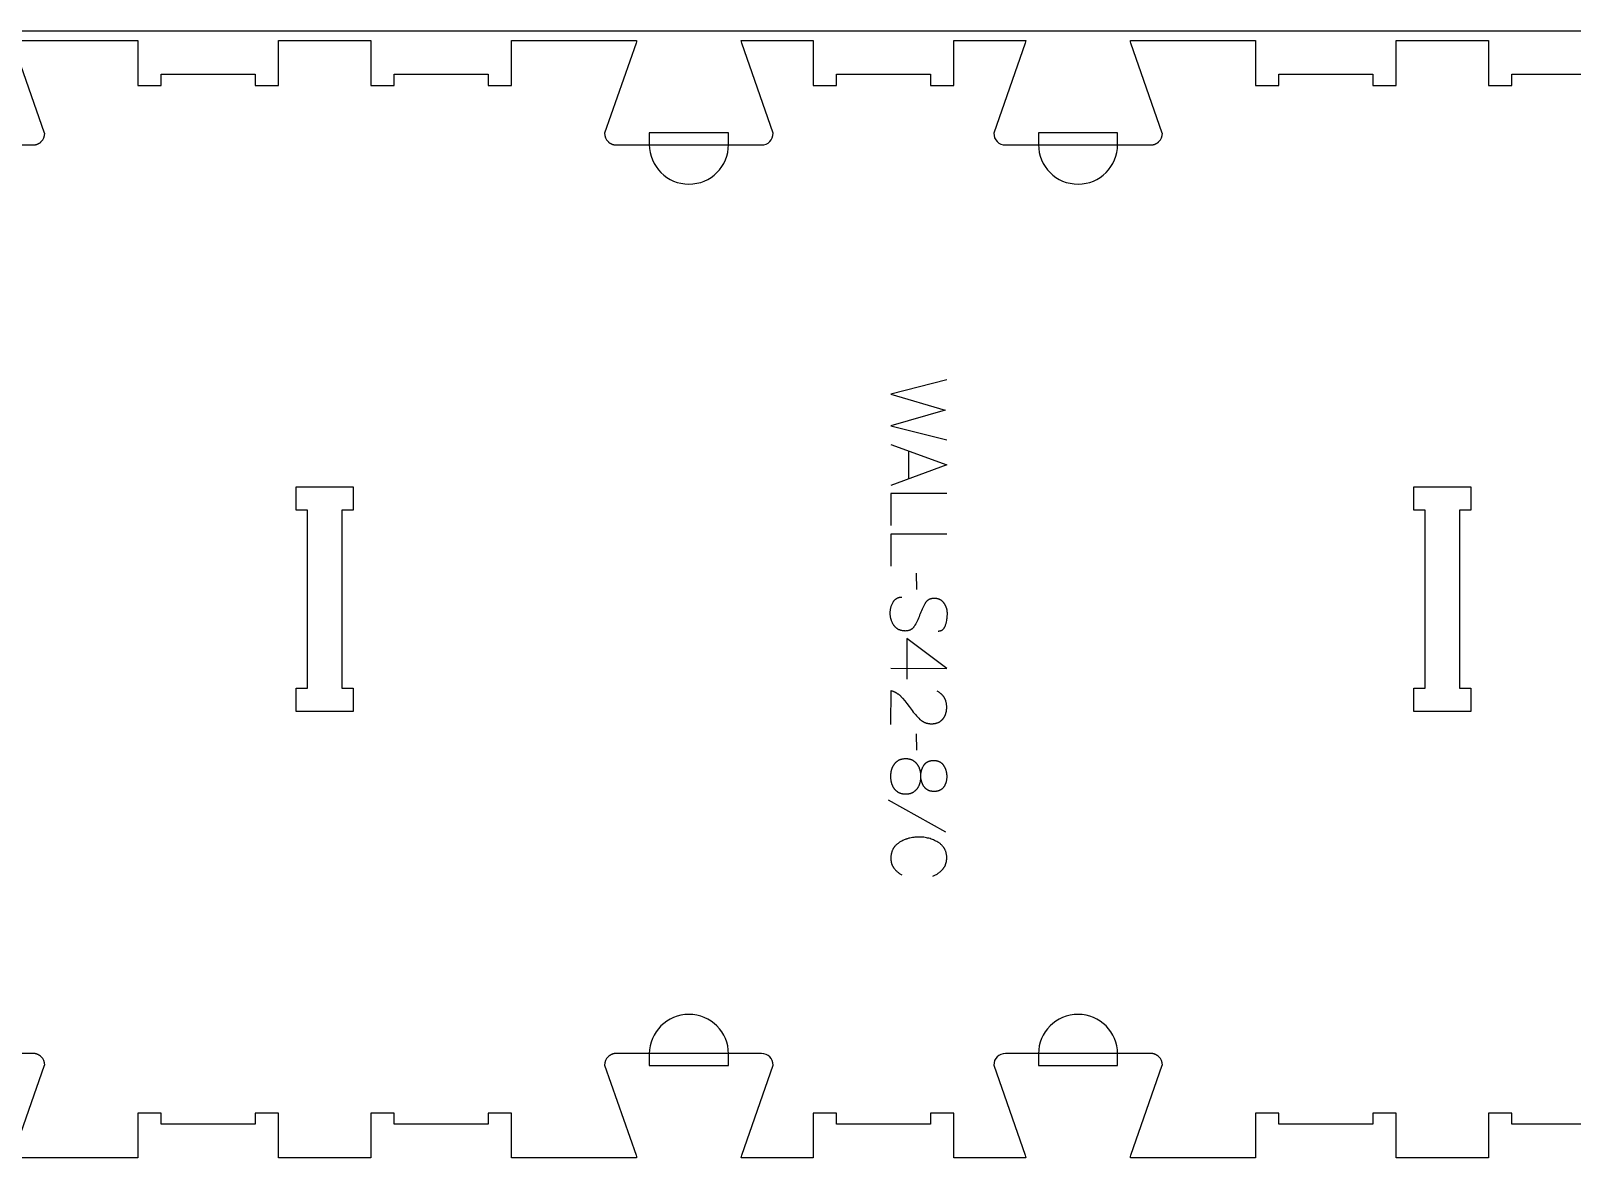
# Model space of a CAD drawing. Extents: x 2032 to 5216, y -19593 to -11999.
# Drawn here: x 2860 to 3688, y -13313 to -12703 of the extents above; entities that cross this region are included whole.
import ezdxf

# ---------------------------------------------------------------- set-up
doc = ezdxf.new("R2010")
doc.units = 0
for name, color, linetype in [('0_SHEET_SPRUCEPLY_2440X122', 1, 'CONTINUOUS'), ('1_ANYTOOL_1MMDEEP_LABELS_S', 2, 'CONTINUOUS'), ('3_ANYTOOL_CUTTHROUGH_INSID', 4, 'CONTINUOUS'), ('4_ANYTOOL_CUTTHROUGH_OUTSI', 5, 'CONTINUOUS'), ('5_ANYTOOL_HALF_MILL_9MM_IN', 3, 'CONTINUOUS')]:
    doc.layers.add(name, color=color, linetype=linetype)

msp = doc.modelspace()

# ---------------------------------------------------------------- linework, layer by layer
at = {"layer": '0_SHEET_SPRUCEPLY_2440X122'}
msp.add_lwpolyline([(4843.91, -12703.28), (4843.91, -13923.28), (2403.91, -13923.28), (2403.91, -12703.28)], close=True, dxfattribs=at)
at = {"layer": '1_ANYTOOL_1MMDEEP_LABELS_S'}
for points in [[(3352.16, -12890.6), (3322.16, -12898.31), (3351.26, -12906.75), (3322.16, -12915.24), (3352.16, -12922.74)], [(3322.16, -12925.31), (3352.16, -12936.2), (3322.16, -12947.25)], [(3331.71, -12928.78), (3331.71, -12943.7)], [(3352.16, -12951.54), (3322.16, -12951.54), (3322.16, -12968.64)], [(3352.16, -12973.35), (3322.16, -12973.35), (3322.16, -12990.45)], [(3336.04, -13003.1), (3335.96, -12994.31)], [(3347.57, -13025.34), (3347.76, -13025.34), (3347.85, -13025.33), (3347.94, -13025.33), (3348.03, -13025.32), (3348.12, -13025.31), (3348.21, -13025.3), (3348.3, -13025.29), (3348.39, -13025.27), (3348.47, -13025.26), (3348.56, -13025.24), (3348.64, -13025.22), (3348.72, -13025.2), (3348.8, -13025.18), (3348.88, -13025.16), (3348.96, -13025.13), (3349.04, -13025.11), (3349.12, -13025.08), (3349.19, -13025.05), (3349.27, -13025.02), (3349.34, -13024.99), (3349.42, -13024.95), (3349.49, -13024.92), (3349.56, -13024.88), (3349.63, -13024.84), (3349.7, -13024.8), (3349.77, -13024.76), (3349.83, -13024.71), (3349.9, -13024.67), (3349.96, -13024.62), (3350.03, -13024.57), (3350.09, -13024.52), (3350.15, -13024.47), (3350.21, -13024.41), (3350.27, -13024.36), (3350.33, -13024.3), (3350.39, -13024.24), (3350.44, -13024.18), (3350.5, -13024.12), (3350.55, -13024.06), (3350.61, -13023.99), (3350.66, -13023.93), (3350.71, -13023.86), (3350.76, -13023.79), (3350.81, -13023.72), (3350.86, -13023.65), (3350.91, -13023.57), (3350.95, -13023.5), (3351, -13023.42), (3351.04, -13023.34), (3351.09, -13023.26), (3351.13, -13023.17), (3351.21, -13023.01), (3351.29, -13022.83), (3351.36, -13022.65), (3351.43, -13022.46), (3351.5, -13022.26), (3351.56, -13022.06), (3351.78, -13021.25), (3351.97, -13020.45), (3352.13, -13019.67), (3352.26, -13018.89), (3352.32, -13018.51), (3352.37, -13018.14), (3352.41, -13017.77), (3352.44, -13017.4), (3352.47, -13017.03), (3352.49, -13016.67), (3352.5, -13016.31), (3352.5, -13015.95), (3352.5, -13015.76), (3352.49, -13015.57), (3352.48, -13015.37), (3352.47, -13015.18), (3352.46, -13014.99), (3352.44, -13014.8), (3352.41, -13014.62), (3352.39, -13014.43), (3352.36, -13014.24), (3352.32, -13014.06), (3352.28, -13013.88), (3352.24, -13013.7), (3352.2, -13013.52), (3352.15, -13013.34), (3352.1, -13013.16), (3352.04, -13012.99), (3351.99, -13012.81), (3351.92, -13012.64), (3351.86, -13012.47), (3351.79, -13012.29), (3351.72, -13012.12), (3351.64, -13011.96), (3351.56, -13011.79), (3351.48, -13011.62), (3351.39, -13011.46), (3351.3, -13011.29), (3351.2, -13011.13), (3351.11, -13010.97), (3351, -13010.81), (3350.9, -13010.65), (3350.79, -13010.5), (3350.68, -13010.34), (3350.56, -13010.19), (3350.44, -13010.04), (3350.32, -13009.9), (3350.2, -13009.76), (3350.07, -13009.62), (3349.94, -13009.49), (3349.81, -13009.37), (3349.67, -13009.25), (3349.53, -13009.14), (3349.39, -13009.03), (3349.24, -13008.92), (3349.09, -13008.82), (3348.94, -13008.73), (3348.79, -13008.64), (3348.63, -13008.56), (3348.47, -13008.48), (3348.3, -13008.4), (3348.13, -13008.33), (3347.96, -13008.26), (3347.79, -13008.2), (3347.61, -13008.15), (3347.43, -13008.1), (3347.25, -13008.05), (3347.07, -13008.01), (3346.88, -13007.97), (3346.69, -13007.94), (3346.49, -13007.91), (3346.29, -13007.89), (3346.09, -13007.88), (3345.89, -13007.86), (3345.68, -13007.86), (3345.47, -13007.85), (3345.26, -13007.86), (3345.04, -13007.86), (3344.84, -13007.88), (3344.63, -13007.9), (3344.43, -13007.92), (3344.24, -13007.95), (3344.04, -13007.99), (3343.85, -13008.03), (3343.67, -13008.08), (3343.49, -13008.13), (3343.31, -13008.19), (3343.13, -13008.25), (3343.05, -13008.29), (3342.96, -13008.32), (3342.88, -13008.36), (3342.79, -13008.4), (3342.71, -13008.43), (3342.63, -13008.48), (3342.55, -13008.52), (3342.47, -13008.56), (3342.39, -13008.61), (3342.32, -13008.65), (3342.24, -13008.7), (3342.16, -13008.75), (3342.09, -13008.8), (3342.01, -13008.85), (3341.94, -13008.9), (3341.87, -13008.96), (3341.8, -13009.01), (3341.73, -13009.07), (3341.66, -13009.13), (3341.59, -13009.19), (3341.52, -13009.25), (3341.46, -13009.31), (3341.39, -13009.38), (3341.32, -13009.44), (3341.2, -13009.58), (3341.08, -13009.72), (3340.96, -13009.87), (3340.84, -13010.02), (3340.73, -13010.18), (3340.62, -13010.34), (3340.52, -13010.51), (3340.41, -13010.68), (3340.02, -13011.4), (3339.64, -13012.13), (3339.28, -13012.88), (3338.92, -13013.64), (3338.57, -13014.42), (3338.24, -13015.21), (3337.92, -13016.03), (3337.61, -13016.85), (3337.29, -13017.68), (3336.97, -13018.48), (3336.62, -13019.27), (3336.26, -13020.04), (3335.89, -13020.78), (3335.5, -13021.51), (3335.09, -13022.21), (3334.67, -13022.9), (3334.56, -13023.06), (3334.45, -13023.22), (3334.33, -13023.38), (3334.27, -13023.45), (3334.21, -13023.52), (3334.15, -13023.6), (3334.09, -13023.67), (3334.02, -13023.74), (3333.96, -13023.8), (3333.89, -13023.87), (3333.83, -13023.93), (3333.76, -13024), (3333.69, -13024.06), (3333.62, -13024.12), (3333.55, -13024.18), (3333.48, -13024.24), (3333.4, -13024.29), (3333.33, -13024.35), (3333.25, -13024.4), (3333.18, -13024.45), (3333.1, -13024.5), (3333.02, -13024.55), (3332.95, -13024.6), (3332.87, -13024.64), (3332.79, -13024.68), (3332.7, -13024.73), (3332.62, -13024.77), (3332.54, -13024.81), (3332.45, -13024.85), (3332.37, -13024.88), (3332.28, -13024.92), (3332.19, -13024.95), (3332.11, -13024.98), (3332.02, -13025.02), (3331.93, -13025.05), (3331.83, -13025.07), (3331.74, -13025.1), (3331.55, -13025.15), (3331.36, -13025.19), (3331.17, -13025.23), (3330.97, -13025.26), (3330.76, -13025.28), (3330.56, -13025.3), (3330.34, -13025.32), (3330.13, -13025.32), (3329.91, -13025.33), (3329.69, -13025.32), (3329.46, -13025.31), (3329.23, -13025.3), (3329, -13025.28), (3328.77, -13025.25), (3328.55, -13025.22), (3328.33, -13025.18), (3328.11, -13025.14), (3327.9, -13025.09), (3327.69, -13025.04), (3327.48, -13024.99), (3327.28, -13024.92), (3327.08, -13024.86), (3326.89, -13024.79), (3326.7, -13024.71), (3326.51, -13024.63), (3326.33, -13024.54), (3326.15, -13024.45), (3325.98, -13024.35), (3325.81, -13024.25), (3325.64, -13024.15), (3325.47, -13024.03), (3325.31, -13023.92), (3325.16, -13023.8), (3325, -13023.67), (3324.85, -13023.54), (3324.71, -13023.4), (3324.57, -13023.26), (3324.43, -13023.11), (3324.29, -13022.96), (3324.16, -13022.8), (3324.04, -13022.64), (3323.91, -13022.47), (3323.79, -13022.3), (3323.68, -13022.13), (3323.46, -13021.76), (3323.25, -13021.4), (3323.06, -13021.03), (3322.88, -13020.66), (3322.71, -13020.29), (3322.56, -13019.91), (3322.49, -13019.72), (3322.43, -13019.53), (3322.36, -13019.33), (3322.3, -13019.14), (3322.25, -13018.95), (3322.19, -13018.75), (3322.14, -13018.56), (3322.1, -13018.36), (3322.05, -13018.16), (3322.01, -13017.96), (3321.98, -13017.76), (3321.95, -13017.56), (3321.92, -13017.36), (3321.89, -13017.16), (3321.85, -13016.76), (3321.83, -13016.35), (3321.81, -13015.93), (3321.82, -13015.52), (3321.83, -13015.11), (3321.86, -13014.71), (3321.89, -13014.31), (3321.95, -13013.91), (3322.01, -13013.52), (3322.09, -13013.14), (3322.18, -13012.76), (3322.28, -13012.38), (3322.4, -13012.01), (3322.53, -13011.64), (3322.67, -13011.28), (3322.82, -13010.92), (3322.99, -13010.56), (3323.17, -13010.21), (3323.36, -13009.87), (3323.46, -13009.7), (3323.56, -13009.54), (3323.67, -13009.38), (3323.78, -13009.23), (3323.89, -13009.08), (3324, -13008.94), (3324.12, -13008.8), (3324.24, -13008.67), (3324.37, -13008.54), (3324.49, -13008.42), (3324.62, -13008.31), (3324.76, -13008.2), (3324.82, -13008.14), (3324.89, -13008.09), (3324.96, -13008.04), (3325.03, -13007.99), (3325.1, -13007.95), (3325.17, -13007.9), (3325.25, -13007.85), (3325.32, -13007.81), (3325.39, -13007.77), (3325.47, -13007.73), (3325.54, -13007.69), (3325.62, -13007.65), (3325.69, -13007.61), (3325.77, -13007.58), (3325.85, -13007.54), (3325.93, -13007.51), (3326, -13007.48), (3326.08, -13007.45), (3326.17, -13007.42), (3326.25, -13007.39), (3326.41, -13007.34), (3326.58, -13007.3), (3326.75, -13007.26), (3326.92, -13007.22), (3327.1, -13007.19), (3327.28, -13007.17), (3327.46, -13007.15), (3327.65, -13007.14), (3327.84, -13007.13), (3328.03, -13007.13)], [(3322.16, -13045.35), (3352.2, -13045.4), (3330.81, -13029.37)], [(3330.81, -13029.37), (3330.81, -13051.14)], [(3322.2, -13075.57), (3322.24, -13057.27), (3322.7, -13057.41), (3322.92, -13057.49), (3323.15, -13057.57), (3323.36, -13057.66), (3323.58, -13057.75), (3323.8, -13057.84), (3324.01, -13057.94), (3324.22, -13058.04), (3324.43, -13058.14), (3324.63, -13058.25), (3324.84, -13058.36), (3325.04, -13058.47), (3325.23, -13058.59), (3325.43, -13058.71), (3325.62, -13058.84), (3325.81, -13058.97), (3326, -13059.1), (3326.19, -13059.23), (3326.37, -13059.37), (3326.55, -13059.51), (3326.73, -13059.66), (3326.91, -13059.81), (3327.08, -13059.96), (3327.26, -13060.12), (3327.43, -13060.28), (3327.59, -13060.44), (3327.76, -13060.61), (3327.92, -13060.78), (3328.08, -13060.96), (3328.39, -13061.32), (3329.61, -13062.79), (3330.8, -13064.29), (3331.96, -13065.79), (3333.09, -13067.32), (3333.65, -13068.07), (3334.22, -13068.81), (3334.79, -13069.52), (3335.38, -13070.21), (3335.97, -13070.87), (3336.57, -13071.52), (3337.18, -13072.14), (3337.8, -13072.74), (3337.96, -13072.88), (3338.12, -13073.02), (3338.28, -13073.16), (3338.44, -13073.29), (3338.61, -13073.42), (3338.77, -13073.54), (3338.94, -13073.66), (3339.12, -13073.77), (3339.29, -13073.88), (3339.47, -13073.98), (3339.65, -13074.08), (3339.83, -13074.18), (3340.01, -13074.27), (3340.2, -13074.35), (3340.38, -13074.43), (3340.57, -13074.51), (3340.77, -13074.58), (3340.96, -13074.65), (3341.16, -13074.71), (3341.36, -13074.77), (3341.56, -13074.82), (3341.76, -13074.87), (3341.97, -13074.91), (3342.18, -13074.95), (3342.39, -13074.98), (3342.6, -13075.01), (3342.82, -13075.04), (3343.04, -13075.06), (3343.26, -13075.08), (3343.48, -13075.09), (3343.7, -13075.09), (3343.93, -13075.1), (3344.18, -13075.09), (3344.42, -13075.09), (3344.67, -13075.07), (3344.91, -13075.06), (3345.14, -13075.03), (3345.37, -13075.01), (3345.6, -13074.98), (3345.82, -13074.94), (3346.04, -13074.9), (3346.26, -13074.85), (3346.47, -13074.8), (3346.68, -13074.74), (3346.88, -13074.68), (3347.08, -13074.61), (3347.28, -13074.54), (3347.47, -13074.46), (3347.66, -13074.38), (3347.85, -13074.3), (3348.03, -13074.21), (3348.21, -13074.11), (3348.39, -13074.01), (3348.56, -13073.9), (3348.72, -13073.79), (3348.89, -13073.67), (3349.05, -13073.55), (3349.2, -13073.43), (3349.35, -13073.3), (3349.5, -13073.16), (3349.65, -13073.02), (3349.79, -13072.87), (3349.92, -13072.72), (3350.06, -13072.57), (3350.19, -13072.41), (3350.31, -13072.25), (3350.43, -13072.08), (3350.55, -13071.92), (3350.66, -13071.75), (3350.77, -13071.57), (3350.88, -13071.4), (3350.98, -13071.22), (3351.07, -13071.04), (3351.16, -13070.86), (3351.25, -13070.67), (3351.34, -13070.48), (3351.42, -13070.29), (3351.49, -13070.1), (3351.56, -13069.91), (3351.63, -13069.71), (3351.7, -13069.51), (3351.76, -13069.3), (3351.81, -13069.1), (3351.86, -13068.89), (3351.91, -13068.68), (3351.95, -13068.46), (3351.99, -13068.25), (3352.03, -13068.03), (3352.06, -13067.81), (3352.08, -13067.58), (3352.11, -13067.36), (3352.12, -13067.13), (3352.14, -13066.89), (3352.15, -13066.66), (3352.16, -13066.18), (3352.15, -13065.82), (3352.14, -13065.46), (3352.11, -13065.1), (3352.08, -13064.76), (3352.03, -13064.42), (3351.98, -13064.08), (3351.91, -13063.75), (3351.84, -13063.43), (3351.75, -13063.12), (3351.71, -13062.97), (3351.66, -13062.81), (3351.61, -13062.66), (3351.55, -13062.51), (3351.5, -13062.36), (3351.44, -13062.22), (3351.38, -13062.07), (3351.32, -13061.93), (3351.25, -13061.79), (3351.18, -13061.65), (3351.11, -13061.51), (3351.04, -13061.37), (3350.96, -13061.24), (3350.88, -13061.1), (3350.8, -13060.97), (3350.72, -13060.84), (3350.63, -13060.71), (3350.54, -13060.59), (3350.45, -13060.46), (3350.36, -13060.34), (3350.26, -13060.22), (3350.16, -13060.1), (3350.06, -13059.98), (3349.96, -13059.86), (3349.85, -13059.74), (3349.75, -13059.63), (3349.64, -13059.52), (3349.52, -13059.41), (3349.41, -13059.3), (3349.29, -13059.19), (3349.17, -13059.09), (3349.04, -13058.98), (3348.79, -13058.78), (3348.53, -13058.58), (3348.25, -13058.39), (3347.97, -13058.21), (3347.67, -13058.03), (3347.37, -13057.86), (3347.06, -13057.7)], [(3336.04, -13089.28), (3335.96, -13080.5)], [(3351.69, -13133.25), (3320.91, -13116.07)], [(3344.66, -13156.87), (3345.06, -13156.71), (3345.45, -13156.54), (3345.84, -13156.36), (3346.21, -13156.17), (3346.58, -13155.97), (3346.94, -13155.76), (3347.29, -13155.54), (3347.63, -13155.31), (3347.96, -13155.07), (3348.28, -13154.82), (3348.6, -13154.56), (3348.9, -13154.29), (3349.2, -13154.01), (3349.49, -13153.72), (3349.77, -13153.43), (3350.04, -13153.12), (3350.17, -13152.96), (3350.29, -13152.8), (3350.41, -13152.64), (3350.53, -13152.47), (3350.65, -13152.31), (3350.76, -13152.14), (3350.86, -13151.97), (3350.96, -13151.8), (3351.06, -13151.62), (3351.15, -13151.44), (3351.24, -13151.27), (3351.33, -13151.08), (3351.41, -13150.9), (3351.49, -13150.71), (3351.56, -13150.53), (3351.63, -13150.34), (3351.69, -13150.15), (3351.75, -13149.95), (3351.81, -13149.76), (3351.86, -13149.56), (3351.91, -13149.36), (3351.95, -13149.15), (3351.99, -13148.95), (3352.02, -13148.74), (3352.06, -13148.53), (3352.08, -13148.32), (3352.11, -13148.11), (3352.12, -13147.89), (3352.14, -13147.68), (3352.15, -13147.46), (3352.16, -13147.23), (3352.16, -13147.01), (3352.15, -13146.67), (3352.14, -13146.33), (3352.12, -13146), (3352.08, -13145.67), (3352.04, -13145.35), (3351.99, -13145.03), (3351.93, -13144.72), (3351.86, -13144.42), (3351.79, -13144.12), (3351.7, -13143.82), (3351.6, -13143.53), (3351.5, -13143.25), (3351.38, -13142.97), (3351.32, -13142.83), (3351.26, -13142.69), (3351.19, -13142.56), (3351.13, -13142.43), (3351.06, -13142.29), (3350.98, -13142.16), (3350.91, -13142.03), (3350.83, -13141.9), (3350.75, -13141.78), (3350.67, -13141.65), (3350.59, -13141.53), (3350.5, -13141.41), (3350.41, -13141.28), (3350.32, -13141.16), (3350.14, -13140.93), (3349.94, -13140.7), (3349.73, -13140.47), (3349.52, -13140.25), (3349.29, -13140.03), (3349.06, -13139.82), (3348.82, -13139.62), (3348.56, -13139.42), (3348.3, -13139.23), (3348.03, -13139.04), (3347.75, -13138.85), (3347.46, -13138.68), (3346.87, -13138.34), (3346.28, -13138.02), (3345.67, -13137.72), (3345.06, -13137.45), (3344.44, -13137.19), (3343.82, -13136.96), (3343.18, -13136.76), (3342.54, -13136.57), (3341.89, -13136.41), (3341.24, -13136.26), (3340.58, -13136.14), (3339.91, -13136.04), (3339.23, -13135.97), (3338.55, -13135.91), (3337.86, -13135.88), (3337.16, -13135.87), (3336.46, -13135.88), (3335.77, -13135.91), (3335.08, -13135.97), (3334.41, -13136.05), (3333.74, -13136.15), (3333.08, -13136.27), (3332.42, -13136.41), (3332.1, -13136.49), (3331.77, -13136.58), (3331.45, -13136.67), (3331.13, -13136.77), (3330.81, -13136.87), (3330.5, -13136.98), (3330.19, -13137.1), (3329.87, -13137.21), (3329.25, -13137.47), (3328.64, -13137.75), (3328.04, -13138.05), (3327.44, -13138.37), (3326.85, -13138.72), (3326.56, -13138.9), (3326.28, -13139.09), (3326.01, -13139.28), (3325.75, -13139.48), (3325.5, -13139.68), (3325.26, -13139.89), (3325.02, -13140.11), (3324.8, -13140.33), (3324.58, -13140.55), (3324.38, -13140.79), (3324.18, -13141.02), (3324.08, -13141.15), (3323.99, -13141.27), (3323.9, -13141.39), (3323.81, -13141.52), (3323.73, -13141.65), (3323.64, -13141.77), (3323.56, -13141.9), (3323.48, -13142.03), (3323.4, -13142.17), (3323.33, -13142.3), (3323.26, -13142.44), (3323.19, -13142.57), (3323.06, -13142.85), (3322.93, -13143.14), (3322.82, -13143.43), (3322.71, -13143.72), (3322.62, -13144.02), (3322.53, -13144.33), (3322.45, -13144.64), (3322.38, -13144.96), (3322.32, -13145.29), (3322.27, -13145.62), (3322.23, -13145.95), (3322.2, -13146.29), (3322.18, -13146.64), (3322.16, -13146.99), (3322.16, -13147.35), (3322.16, -13147.74), (3322.18, -13148.11), (3322.2, -13148.29), (3322.21, -13148.48), (3322.24, -13148.66), (3322.26, -13148.84), (3322.29, -13149.01), (3322.32, -13149.19), (3322.35, -13149.36), (3322.39, -13149.54), (3322.43, -13149.71), (3322.47, -13149.87), (3322.51, -13150.04), (3322.56, -13150.2), (3322.62, -13150.37), (3322.67, -13150.53), (3322.73, -13150.69), (3322.79, -13150.84), (3322.86, -13151), (3322.93, -13151.15), (3323, -13151.3), (3323.07, -13151.45), (3323.15, -13151.6), (3323.23, -13151.75), (3323.32, -13151.89), (3323.4, -13152.03), (3323.49, -13152.17), (3323.59, -13152.31), (3323.69, -13152.45), (3323.79, -13152.58), (3323.99, -13152.85), (3324.21, -13153.11), (3324.43, -13153.36), (3324.66, -13153.61), (3324.9, -13153.85), (3325.14, -13154.09), (3325.39, -13154.33), (3325.65, -13154.55), (3325.92, -13154.78), (3326.19, -13154.99), (3326.47, -13155.2), (3326.76, -13155.41), (3327.05, -13155.61), (3327.36, -13155.81), (3327.67, -13156), (3327.99, -13156.18)]]:
    msp.add_lwpolyline(points, dxfattribs=at)
for points in [[(3338.14, -13103.34), (3338.13, -13103.87), (3338.11, -13104.4), (3338.09, -13104.65), (3338.07, -13104.9), (3338.04, -13105.15), (3338, -13105.4), (3337.97, -13105.64), (3337.93, -13105.88), (3337.88, -13106.12), (3337.83, -13106.35), (3337.78, -13106.58), (3337.72, -13106.8), (3337.66, -13107.03), (3337.59, -13107.24), (3337.52, -13107.46), (3337.44, -13107.67), (3337.36, -13107.88), (3337.28, -13108.09), (3337.19, -13108.29), (3337.1, -13108.49), (3337, -13108.69), (3336.9, -13108.88), (3336.8, -13109.07), (3336.69, -13109.26), (3336.57, -13109.44), (3336.45, -13109.62), (3336.33, -13109.79), (3336.2, -13109.97), (3336.07, -13110.14), (3335.94, -13110.3), (3335.8, -13110.47), (3335.65, -13110.62), (3335.51, -13110.77), (3335.36, -13110.92), (3335.21, -13111.06), (3335.06, -13111.2), (3334.9, -13111.33), (3334.75, -13111.46), (3334.58, -13111.58), (3334.42, -13111.69), (3334.25, -13111.8), (3334.08, -13111.91), (3333.91, -13112.01), (3333.74, -13112.11), (3333.56, -13112.2), (3333.38, -13112.28), (3333.2, -13112.36), (3333.01, -13112.43), (3332.82, -13112.5), (3332.63, -13112.57), (3332.44, -13112.63), (3332.24, -13112.68), (3332.04, -13112.73), (3331.84, -13112.77), (3331.64, -13112.81), (3331.43, -13112.85), (3331.22, -13112.88), (3331.01, -13112.9), (3330.79, -13112.92), (3330.57, -13112.93), (3330.35, -13112.94), (3330.13, -13112.94), (3329.9, -13112.94), (3329.68, -13112.93), (3329.46, -13112.92), (3329.24, -13112.9), (3329.03, -13112.88), (3328.81, -13112.85), (3328.61, -13112.81), (3328.4, -13112.77), (3328.2, -13112.73), (3328, -13112.68), (3327.8, -13112.63), (3327.6, -13112.57), (3327.41, -13112.5), (3327.22, -13112.43), (3327.04, -13112.36), (3326.86, -13112.28), (3326.68, -13112.2), (3326.5, -13112.11), (3326.32, -13112.01), (3326.15, -13111.91), (3325.98, -13111.8), (3325.82, -13111.69), (3325.66, -13111.58), (3325.5, -13111.46), (3325.34, -13111.33), (3325.18, -13111.2), (3325.03, -13111.06), (3324.89, -13110.92), (3324.74, -13110.77), (3324.6, -13110.62), (3324.46, -13110.47), (3324.32, -13110.3), (3324.19, -13110.14), (3324.06, -13109.97), (3323.93, -13109.79), (3323.81, -13109.62), (3323.7, -13109.44), (3323.59, -13109.26), (3323.48, -13109.07), (3323.37, -13108.88), (3323.28, -13108.69), (3323.18, -13108.49), (3323.09, -13108.29), (3323, -13108.09), (3322.92, -13107.88), (3322.84, -13107.67), (3322.77, -13107.46), (3322.7, -13107.24), (3322.63, -13107.03), (3322.57, -13106.8), (3322.51, -13106.58), (3322.46, -13106.35), (3322.41, -13106.12), (3322.37, -13105.88), (3322.33, -13105.64), (3322.29, -13105.4), (3322.26, -13105.15), (3322.23, -13104.9), (3322.21, -13104.65), (3322.19, -13104.4), (3322.17, -13103.87), (3322.16, -13103.34), (3322.17, -13102.81), (3322.19, -13102.29), (3322.21, -13102.04), (3322.23, -13101.79), (3322.26, -13101.54), (3322.29, -13101.3), (3322.33, -13101.06), (3322.37, -13100.82), (3322.41, -13100.59), (3322.46, -13100.36), (3322.51, -13100.13), (3322.57, -13099.91), (3322.63, -13099.68), (3322.7, -13099.47), (3322.77, -13099.25), (3322.84, -13099.04), (3322.92, -13098.83), (3323, -13098.63), (3323.09, -13098.42), (3323.18, -13098.23), (3323.28, -13098.03), (3323.37, -13097.84), (3323.48, -13097.65), (3323.59, -13097.46), (3323.7, -13097.28), (3323.81, -13097.1), (3323.93, -13096.93), (3324.06, -13096.75), (3324.19, -13096.58), (3324.32, -13096.42), (3324.46, -13096.26), (3324.6, -13096.1), (3324.74, -13095.95), (3324.89, -13095.8), (3325.03, -13095.66), (3325.18, -13095.52), (3325.34, -13095.39), (3325.5, -13095.26), (3325.66, -13095.14), (3325.82, -13095.03), (3325.98, -13094.92), (3326.15, -13094.81), (3326.32, -13094.71), (3326.5, -13094.62), (3326.68, -13094.53), (3326.86, -13094.44), (3327.04, -13094.36), (3327.22, -13094.29), (3327.41, -13094.22), (3327.6, -13094.15), (3327.8, -13094.09), (3328, -13094.04), (3328.2, -13093.99), (3328.4, -13093.95), (3328.61, -13093.91), (3328.81, -13093.87), (3329.03, -13093.85), (3329.24, -13093.82), (3329.46, -13093.81), (3329.68, -13093.79), (3329.9, -13093.78), (3330.13, -13093.78), (3330.35, -13093.78), (3330.57, -13093.79), (3330.79, -13093.81), (3331.01, -13093.82), (3331.22, -13093.85), (3331.43, -13093.87), (3331.64, -13093.91), (3331.84, -13093.95), (3332.04, -13093.99), (3332.24, -13094.04), (3332.44, -13094.09), (3332.63, -13094.15), (3332.82, -13094.22), (3333.01, -13094.29), (3333.2, -13094.36), (3333.38, -13094.44), (3333.56, -13094.53), (3333.74, -13094.62), (3333.91, -13094.71), (3334.08, -13094.81), (3334.25, -13094.92), (3334.42, -13095.03), (3334.58, -13095.14), (3334.75, -13095.26), (3334.9, -13095.39), (3335.06, -13095.52), (3335.21, -13095.66), (3335.36, -13095.8), (3335.51, -13095.95), (3335.65, -13096.1), (3335.8, -13096.26), (3335.94, -13096.42), (3336.07, -13096.58), (3336.2, -13096.75), (3336.33, -13096.93), (3336.45, -13097.1), (3336.57, -13097.28), (3336.69, -13097.46), (3336.8, -13097.65), (3336.9, -13097.84), (3337, -13098.03), (3337.1, -13098.23), (3337.19, -13098.42), (3337.28, -13098.63), (3337.36, -13098.83), (3337.44, -13099.04), (3337.52, -13099.25), (3337.59, -13099.47), (3337.66, -13099.68), (3337.72, -13099.91), (3337.78, -13100.13), (3337.83, -13100.36), (3337.88, -13100.59), (3337.93, -13100.82), (3337.97, -13101.06), (3338, -13101.3), (3338.04, -13101.54), (3338.07, -13101.79), (3338.09, -13102.04), (3338.11, -13102.29), (3338.13, -13102.81)], [(3352.16, -13103.47), (3352.15, -13103.88), (3352.13, -13104.29), (3352.1, -13104.69), (3352.08, -13104.88), (3352.05, -13105.08), (3352.02, -13105.27), (3351.99, -13105.46), (3351.96, -13105.64), (3351.92, -13105.83), (3351.88, -13106.01), (3351.84, -13106.2), (3351.79, -13106.38), (3351.74, -13106.55), (3351.69, -13106.73), (3351.63, -13106.9), (3351.57, -13107.07), (3351.5, -13107.24), (3351.44, -13107.41), (3351.37, -13107.58), (3351.29, -13107.74), (3351.22, -13107.9), (3351.14, -13108.06), (3351.05, -13108.22), (3350.97, -13108.38), (3350.88, -13108.53), (3350.78, -13108.68), (3350.69, -13108.83), (3350.59, -13108.98), (3350.49, -13109.13), (3350.38, -13109.27), (3350.27, -13109.41), (3350.16, -13109.54), (3350.04, -13109.67), (3349.92, -13109.79), (3349.8, -13109.91), (3349.67, -13110.03), (3349.54, -13110.14), (3349.41, -13110.24), (3349.27, -13110.35), (3349.13, -13110.44), (3348.99, -13110.54), (3348.84, -13110.62), (3348.69, -13110.71), (3348.53, -13110.79), (3348.37, -13110.86), (3348.21, -13110.93), (3348.05, -13111), (3347.88, -13111.06), (3347.71, -13111.11), (3347.54, -13111.17), (3347.36, -13111.21), (3347.18, -13111.26), (3346.99, -13111.29), (3346.8, -13111.33), (3346.61, -13111.36), (3346.41, -13111.38), (3346.22, -13111.4), (3346.01, -13111.42), (3345.81, -13111.43), (3345.6, -13111.44), (3345.39, -13111.44), (3345.16, -13111.44), (3344.94, -13111.43), (3344.72, -13111.42), (3344.5, -13111.4), (3344.29, -13111.38), (3344.09, -13111.35), (3343.88, -13111.32), (3343.68, -13111.28), (3343.49, -13111.24), (3343.29, -13111.19), (3343.1, -13111.14), (3342.92, -13111.08), (3342.74, -13111.01), (3342.56, -13110.95), (3342.38, -13110.87), (3342.21, -13110.8), (3342.05, -13110.71), (3341.88, -13110.63), (3341.72, -13110.53), (3341.57, -13110.43), (3341.42, -13110.33), (3341.27, -13110.22), (3341.12, -13110.11), (3340.98, -13109.99), (3340.84, -13109.87), (3340.71, -13109.74), (3340.58, -13109.61), (3340.45, -13109.47), (3340.33, -13109.33), (3340.21, -13109.18), (3340.1, -13109.03), (3339.99, -13108.87), (3339.88, -13108.71), (3339.77, -13108.54), (3339.67, -13108.38), (3339.57, -13108.22), (3339.48, -13108.05), (3339.39, -13107.88), (3339.3, -13107.71), (3339.22, -13107.54), (3339.14, -13107.37), (3339.06, -13107.2), (3338.99, -13107.02), (3338.91, -13106.85), (3338.85, -13106.67), (3338.78, -13106.49), (3338.72, -13106.32), (3338.67, -13106.14), (3338.61, -13105.95), (3338.56, -13105.77), (3338.52, -13105.59), (3338.48, -13105.4), (3338.44, -13105.22), (3338.4, -13105.03), (3338.37, -13104.84), (3338.34, -13104.65), (3338.31, -13104.46), (3338.29, -13104.26), (3338.27, -13104.07), (3338.26, -13103.88), (3338.24, -13103.68), (3338.24, -13103.48), (3338.23, -13103.08), (3338.23, -13102.7), (3338.25, -13102.32), (3338.29, -13101.94), (3338.31, -13101.76), (3338.33, -13101.57), (3338.36, -13101.39), (3338.39, -13101.2), (3338.42, -13101.02), (3338.46, -13100.84), (3338.5, -13100.66), (3338.54, -13100.48), (3338.59, -13100.3), (3338.64, -13100.12), (3338.69, -13099.94), (3338.74, -13099.77), (3338.8, -13099.59), (3338.86, -13099.42), (3338.93, -13099.24), (3339, -13099.07), (3339.07, -13098.9), (3339.14, -13098.73), (3339.22, -13098.56), (3339.3, -13098.39), (3339.48, -13098.06), (3339.66, -13097.73), (3339.86, -13097.4), (3339.96, -13097.24), (3340.07, -13097.09), (3340.18, -13096.94), (3340.3, -13096.8), (3340.42, -13096.66), (3340.54, -13096.52), (3340.6, -13096.46), (3340.67, -13096.39), (3340.73, -13096.33), (3340.8, -13096.27), (3340.86, -13096.21), (3340.93, -13096.15), (3341, -13096.09), (3341.07, -13096.04), (3341.14, -13095.98), (3341.21, -13095.93), (3341.29, -13095.87), (3341.36, -13095.82), (3341.44, -13095.77), (3341.51, -13095.72), (3341.59, -13095.68), (3341.67, -13095.63), (3341.83, -13095.54), (3341.99, -13095.46), (3342.16, -13095.38), (3342.33, -13095.31), (3342.5, -13095.24), (3342.68, -13095.18), (3342.86, -13095.12), (3343.05, -13095.06), (3343.24, -13095.02), (3343.43, -13094.97), (3343.63, -13094.93), (3343.83, -13094.9), (3344.04, -13094.87), (3344.25, -13094.85), (3344.46, -13094.83), (3344.68, -13094.82), (3344.9, -13094.81), (3345.13, -13094.81), (3345.35, -13094.81), (3345.58, -13094.82), (3345.79, -13094.83), (3346.01, -13094.85), (3346.22, -13094.88), (3346.43, -13094.9), (3346.63, -13094.94), (3346.83, -13094.98), (3347.02, -13095.02), (3347.21, -13095.07), (3347.4, -13095.12), (3347.59, -13095.18), (3347.77, -13095.25), (3347.94, -13095.32), (3348.12, -13095.39), (3348.28, -13095.47), (3348.45, -13095.55), (3348.61, -13095.64), (3348.77, -13095.74), (3348.92, -13095.84), (3349, -13095.89), (3349.07, -13095.95), (3349.14, -13096), (3349.22, -13096.06), (3349.36, -13096.17), (3349.5, -13096.29), (3349.63, -13096.42), (3349.76, -13096.55), (3349.89, -13096.69), (3350.01, -13096.83), (3350.13, -13096.98), (3350.25, -13097.13), (3350.36, -13097.28), (3350.46, -13097.45), (3350.57, -13097.61), (3350.67, -13097.78), (3350.77, -13097.95), (3350.86, -13098.12), (3350.95, -13098.29), (3351.04, -13098.46), (3351.12, -13098.64), (3351.2, -13098.81), (3351.28, -13098.99), (3351.36, -13099.17), (3351.43, -13099.35), (3351.5, -13099.53), (3351.56, -13099.71), (3351.62, -13099.9), (3351.68, -13100.08), (3351.73, -13100.27), (3351.79, -13100.46), (3351.83, -13100.65), (3351.88, -13100.84), (3351.92, -13101.03), (3351.96, -13101.23), (3351.99, -13101.43), (3352.05, -13101.82), (3352.1, -13102.22), (3352.13, -13102.63), (3352.15, -13103.05)]]:
    msp.add_lwpolyline(points, close=True, dxfattribs=at)
at = {"layer": '3_ANYTOOL_CUTTHROUGH_INSID', "color": 4}
for points in [[(3033.2, -13068.53), (3002.95, -13068.53), (3002.95, -13056.03), (3008.95, -13056.03), (3008.95, -12960.53), (3002.95, -12960.53), (3002.95, -12948.03), (3033.45, -12948.03), (3033.45, -12960.53), (3027.45, -12960.53), (3027.45, -13056.03), (3033.45, -13056.03), (3033.45, -13068.53)], [(3633.2, -13068.53), (3602.95, -13068.53), (3602.95, -13056.03), (3608.95, -13056.03), (3608.95, -12960.53), (3602.95, -12960.53), (3602.95, -12948.03), (3633.45, -12948.03), (3633.45, -12960.53), (3627.45, -12960.53), (3627.45, -13056.03), (3633.45, -13056.03), (3633.45, -13068.53)]]:
    msp.add_lwpolyline(points, close=True, dxfattribs=at)
at = {"layer": '4_ANYTOOL_CUTTHROUGH_OUTSI', "color": 5}
for points in [[(2850.76, -12708.53), (2917.95, -12708.53), (2917.95, -12732.53), (2930.45, -12732.53), (2930.45, -12726.53), (2980.95, -12726.53), (2980.95, -12732.53), (2993.45, -12732.53), (2993.45, -12708.53), (3042.95, -12708.53), (3042.95, -12732.53), (3055.45, -12732.53), (3055.45, -12726.53), (3105.95, -12726.53), (3105.95, -12732.53), (3118.45, -12732.53), (3118.45, -12708.53), (3168.2, -12708.53), (3185.65, -12708.53), (3185.65, -12708.53, -0.061485), (3185.41, -12709.92), (3168.52, -12758.2), (3168.5, -12758.24), (3168.5, -12758.28), (3168.5, -12758.28, 0.198912), (3170.33, -12762.7), (3170.44, -12762.81), (3170.55, -12762.91), (3170.66, -12763.01), (3170.78, -12763.11), (3170.9, -12763.2), (3171.02, -12763.3), (3171.14, -12763.39), (3171.27, -12763.47), (3171.4, -12763.56), (3171.53, -12763.64), (3171.66, -12763.72), (3171.8, -12763.79), (3171.94, -12763.86), (3172.08, -12763.93), (3172.22, -12764), (3172.36, -12764.06), (3172.5, -12764.11), (3172.65, -12764.17), (3172.8, -12764.22), (3172.94, -12764.27), (3173.09, -12764.31), (3173.24, -12764.35), (3173.39, -12764.38), (3173.54, -12764.41), (3173.69, -12764.44), (3173.85, -12764.47), (3174, -12764.49), (3174.15, -12764.5), (3174.3, -12764.52), (3174.45, -12764.52), (3174.6, -12764.53), (3174.75, -12764.53), (3252.75, -12764.53, 0.414214), (3259, -12758.28), (3259, -12758.24), (3258.99, -12758.2), (3242.09, -12709.92), (3242.09, -12709.92, -0.061485), (3241.86, -12708.53), (3280.45, -12708.53), (3280.45, -12732.53), (3292.95, -12732.53), (3292.95, -12726.53), (3343.45, -12726.53), (3343.45, -12732.53), (3355.95, -12732.53), (3355.95, -12708.53), (3394.55, -12708.53), (3394.55, -12708.53, -0.061485), (3394.32, -12709.92), (3377.42, -12758.2), (3377.41, -12758.24), (3377.41, -12758.28), (3377.41, -12758.28, 0.414214), (3383.66, -12764.53), (3461.66, -12764.53), (3461.81, -12764.53), (3461.96, -12764.52), (3462.11, -12764.52), (3462.26, -12764.5), (3462.41, -12764.49), (3462.56, -12764.47), (3462.71, -12764.44), (3462.86, -12764.41), (3463.02, -12764.38), (3463.17, -12764.35), (3463.32, -12764.31), (3463.46, -12764.27), (3463.61, -12764.22), (3463.76, -12764.17), (3463.9, -12764.11), (3464.05, -12764.06), (3464.19, -12764), (3464.33, -12763.93), (3464.47, -12763.86), (3464.61, -12763.79), (3464.75, -12763.72), (3464.88, -12763.64), (3465.01, -12763.56), (3465.14, -12763.47), (3465.27, -12763.39), (3465.39, -12763.3), (3465.51, -12763.2), (3465.63, -12763.11), (3465.75, -12763.01), (3465.86, -12762.91), (3465.97, -12762.81), (3466.08, -12762.7, 0.198912), (3467.91, -12758.28), (3467.91, -12758.24), (3467.89, -12758.2), (3451, -12709.92), (3451, -12709.92, -0.061485), (3450.76, -12708.53), (3468.2, -12708.53), (3517.95, -12708.53), (3517.95, -12732.53), (3530.45, -12732.53), (3530.45, -12726.53), (3580.95, -12726.53), (3580.95, -12732.53), (3593.45, -12732.53), (3593.45, -12708.53), (3642.95, -12708.53), (3642.95, -12732.53), (3655.45, -12732.53), (3655.45, -12726.53), (3705.95, -12726.53)], [(2783.66, -12764.53), (2861.66, -12764.53), (2861.81, -12764.53), (2861.96, -12764.52), (2862.11, -12764.52), (2862.26, -12764.5), (2862.41, -12764.49), (2862.56, -12764.47), (2862.71, -12764.44), (2862.86, -12764.41), (2863.02, -12764.38), (2863.17, -12764.35), (2863.32, -12764.31), (2863.46, -12764.27), (2863.61, -12764.22), (2863.76, -12764.17), (2863.9, -12764.11), (2864.05, -12764.06), (2864.19, -12764), (2864.33, -12763.93), (2864.47, -12763.86), (2864.61, -12763.79), (2864.75, -12763.72), (2864.88, -12763.64), (2865.01, -12763.56), (2865.14, -12763.47), (2865.27, -12763.39), (2865.39, -12763.3), (2865.51, -12763.2), (2865.63, -12763.11), (2865.75, -12763.01), (2865.86, -12762.91), (2865.97, -12762.81), (2866.08, -12762.7, 0.198912), (2867.91, -12758.28), (2867.91, -12758.24), (2867.89, -12758.2), (2851, -12709.92)], [(2851, -13306.64), (2867.89, -13258.36), (2867.91, -13258.32), (2867.91, -13258.28), (2867.91, -13258.28, 0.198912), (2866.08, -13253.86), (2865.97, -13253.76), (2865.86, -13253.66), (2865.75, -13253.56), (2865.63, -13253.46), (2865.51, -13253.36), (2865.39, -13253.27), (2865.27, -13253.18), (2865.14, -13253.09), (2865.01, -13253.01), (2864.88, -13252.93), (2864.75, -13252.85), (2864.61, -13252.77), (2864.47, -13252.7), (2864.33, -13252.63), (2864.19, -13252.57), (2864.05, -13252.51), (2863.9, -13252.45), (2863.76, -13252.4), (2863.61, -13252.35), (2863.46, -13252.3), (2863.32, -13252.26), (2863.17, -13252.22), (2863.02, -13252.18), (2862.86, -13252.15), (2862.71, -13252.12), (2862.56, -13252.1), (2862.41, -13252.08), (2862.26, -13252.06), (2862.11, -13252.05), (2861.96, -13252.04), (2861.81, -13252.03), (2861.66, -13252.03), (2783.66, -13252.03, 0.414214)], [(3705.95, -13290.03), (3655.45, -13290.03), (3655.45, -13284.03), (3642.95, -13284.03), (3642.95, -13308.03), (3593.45, -13308.03), (3593.45, -13284.03), (3580.95, -13284.03), (3580.95, -13290.03), (3530.45, -13290.03), (3530.45, -13284.03), (3517.95, -13284.03), (3517.95, -13308.03), (3450.76, -13308.03), (3450.76, -13308.03, -0.061485), (3451, -13306.64), (3467.89, -13258.36), (3467.91, -13258.32), (3467.91, -13258.28), (3467.91, -13258.28, 0.198912), (3466.08, -13253.86), (3465.97, -13253.76), (3465.86, -13253.66), (3465.75, -13253.56), (3465.63, -13253.46), (3465.51, -13253.36), (3465.39, -13253.27), (3465.27, -13253.18), (3465.14, -13253.09), (3465.01, -13253.01), (3464.88, -13252.93), (3464.75, -13252.85), (3464.61, -13252.77), (3464.47, -13252.7), (3464.33, -13252.63), (3464.19, -13252.57), (3464.05, -13252.51), (3463.9, -13252.45), (3463.76, -13252.4), (3463.61, -13252.35), (3463.46, -13252.3), (3463.32, -13252.26), (3463.17, -13252.22), (3463.02, -13252.18), (3462.86, -13252.15), (3462.71, -13252.12), (3462.56, -13252.1), (3462.41, -13252.08), (3462.26, -13252.06), (3462.11, -13252.05), (3461.96, -13252.04), (3461.81, -13252.03), (3461.66, -13252.03), (3383.66, -13252.03, 0.414214), (3377.41, -13258.28), (3377.41, -13258.32), (3377.42, -13258.36), (3394.32, -13306.64), (3394.32, -13306.64, -0.061485), (3394.55, -13308.03), (3355.95, -13308.03), (3355.95, -13284.03), (3343.45, -13284.03), (3343.45, -13290.03), (3292.95, -13290.03), (3292.95, -13284.03), (3280.45, -13284.03), (3280.45, -13308.03), (3241.86, -13308.03), (3241.86, -13308.03, -0.061485), (3242.09, -13306.64), (3258.99, -13258.36), (3259, -13258.32), (3259, -13258.28), (3259, -13258.28, 0.414214), (3252.75, -13252.03), (3174.75, -13252.03), (3174.6, -13252.03), (3174.45, -13252.04), (3174.3, -13252.05), (3174.15, -13252.06), (3174, -13252.08), (3173.85, -13252.1), (3173.69, -13252.12), (3173.54, -13252.15), (3173.39, -13252.18), (3173.24, -13252.22), (3173.09, -13252.26), (3172.94, -13252.3), (3172.8, -13252.35), (3172.65, -13252.4), (3172.5, -13252.45), (3172.36, -13252.51), (3172.22, -13252.57), (3172.08, -13252.63), (3171.94, -13252.7), (3171.8, -13252.77), (3171.66, -13252.85), (3171.53, -13252.93), (3171.4, -13253.01), (3171.27, -13253.09), (3171.14, -13253.18), (3171.02, -13253.27), (3170.9, -13253.36), (3170.78, -13253.46), (3170.66, -13253.56), (3170.55, -13253.66), (3170.44, -13253.76), (3170.33, -13253.86, 0.198912), (3168.5, -13258.28), (3168.5, -13258.32), (3168.52, -13258.36), (3185.41, -13306.64), (3185.41, -13306.64, -0.061485), (3185.65, -13308.03), (3118.45, -13308.03), (3118.45, -13284.03), (3105.95, -13284.03), (3105.95, -13290.03), (3055.45, -13290.03), (3055.45, -13284.03), (3042.95, -13284.03), (3042.95, -13308.03), (2993.45, -13308.03), (2993.45, -13284.03), (2980.95, -13284.03), (2980.95, -13290.03), (2930.45, -13290.03), (2930.45, -13284.03), (2917.95, -13284.03), (2917.95, -13308.03), (2868.2, -13308.03), (2850.76, -13308.03)]]:
    msp.add_lwpolyline(points, format="xyb", dxfattribs=at)
at = {"layer": '5_ANYTOOL_HALF_MILL_9MM_IN', "color": 3}
for points in [[(3192.5, -12764.28, 1), (3235, -12764.28), (3235, -12764.03), (3235, -12758.03), (3192.5, -12758.03), (3192.5, -12764.03), (3192.5, -12764.28)], [(3401.41, -12764.28, 1), (3443.91, -12764.28), (3443.91, -12764.03), (3443.91, -12758.03), (3401.41, -12758.03), (3401.41, -12764.03), (3401.41, -12764.28)], [(3235, -13252.28, 1), (3192.5, -13252.28), (3192.5, -13252.53), (3192.5, -13258.53), (3235, -13258.53), (3235, -13252.53), (3235, -13252.28)], [(3443.91, -13252.28, 1), (3401.41, -13252.28), (3401.41, -13252.53), (3401.41, -13258.53), (3443.91, -13258.53), (3443.91, -13252.53), (3443.91, -13252.28)]]:
    msp.add_lwpolyline(points, format="xyb", close=True, dxfattribs=at)

doc.saveas('drawing.dxf')
